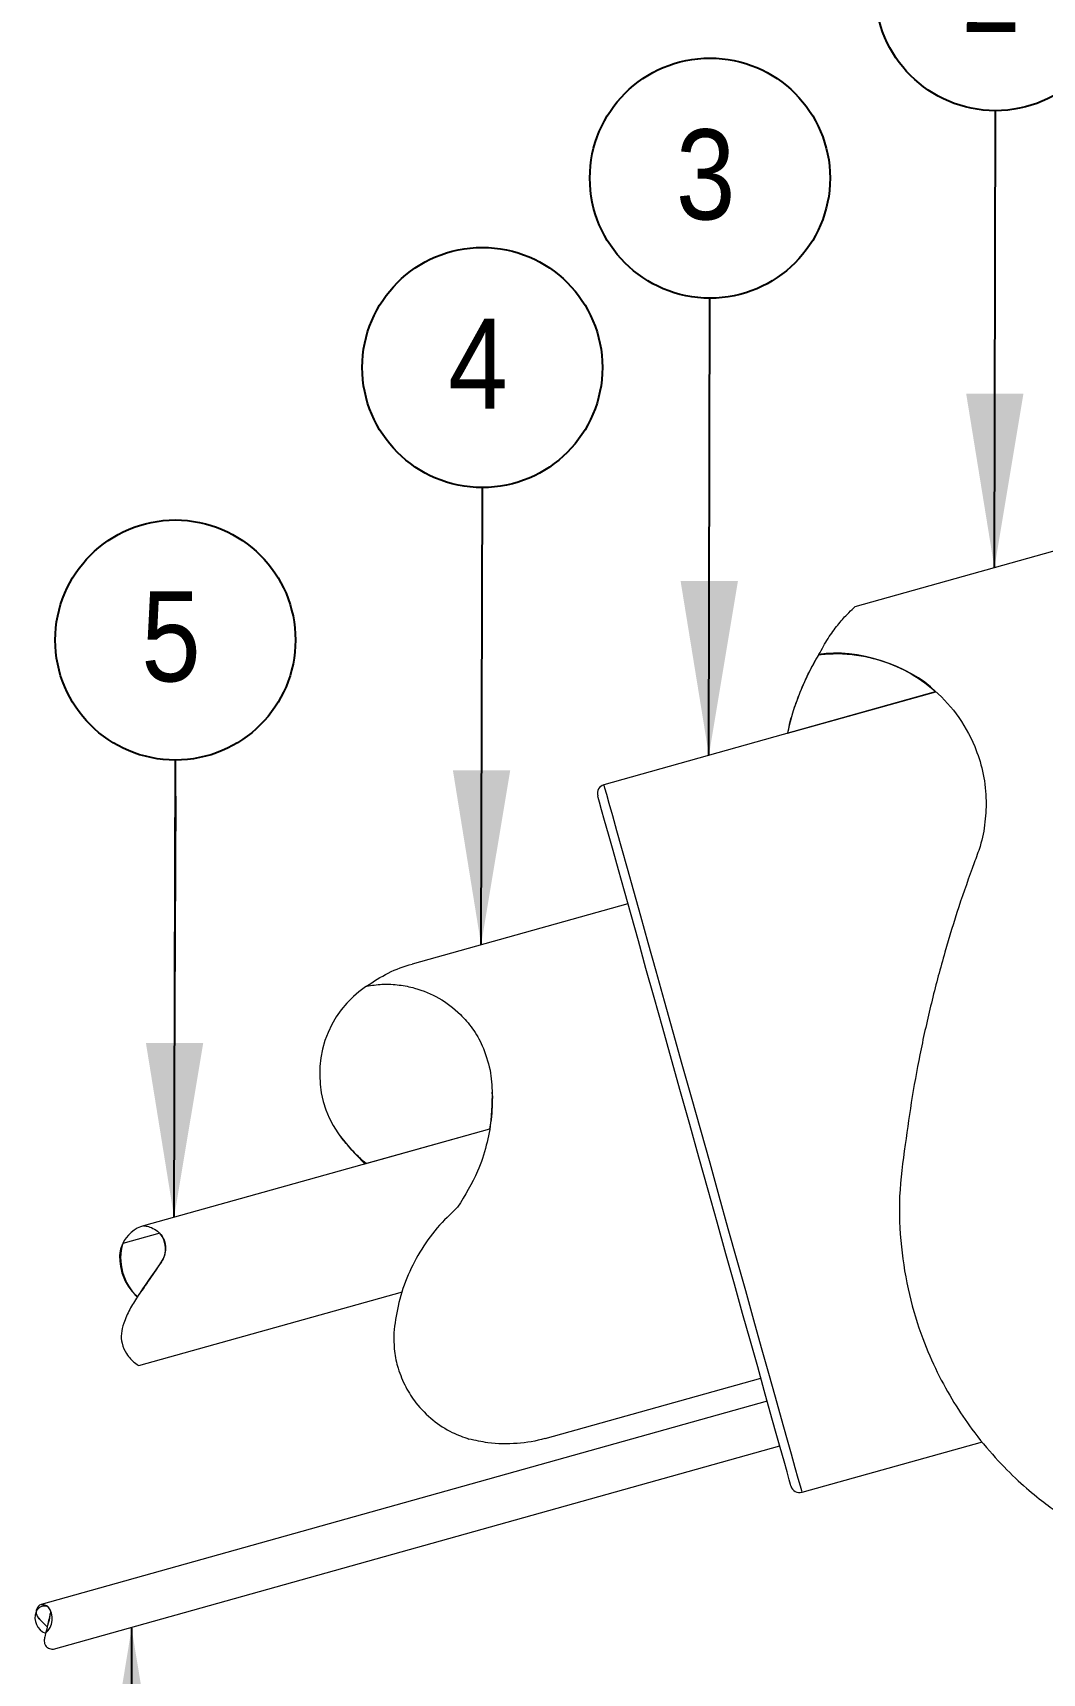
# Model space of a CAD drawing. Header units: inches. Extents: x -22 to 145, y -20 to 61.
# Drawn here: x 20.144 to 21.186, y 6.089 to 7.783 of the extents above; entities that cross this region are included whole.
import ezdxf
from ezdxf.enums import TextEntityAlignment as Align

# ---------------------------------------------------------------- set-up
doc = ezdxf.new("R2010")
doc.units = ezdxf.units.IN
doc.header["$MEASUREMENT"] = 0
for name, color, linetype in [('M-DET-MEDIUM', 3, 'Continuous'), ('M-DET-TXT', 2, 'Continuous'), ('M-DET-WIDE', 255, 'Continuous')]:
    doc.layers.add(name, color=color, linetype=linetype)
doc.styles.add('ARC-TEXT', font='arial.ttf', dxfattribs={"width": 1.00018, "height": 0.0938})
doc.styles.get("Standard").update_dxf_attribs({"font": 'arial.ttf'})
doc.dimstyles.new('Standard 2', dxfattribs={"dimtxt": 0.18, "dimasz": 0.18, "dimexe": 0.18, "dimexo": 0.0625, "dimgap": 0.09, "dimtad": 0, "dimtih": 1, "dimtoh": 1, "dimdec": 4, "dimzin": 0, "dimdsep": 46, "dimtxsty": 'Standard', "dimcen": 0.09, "dimadec": 0, "dimazin": 0, "dimtfac": 1, "dimtdec": 4, "dimtofl": 0, "dimtmove": 0, "dimatfit": 3, "dimfxl": 1, "dimtolj": 1, "dimtzin": 0, "dimarcsym": 0})

# ---------------------------------------------------------------- blocks, each defined once
blk = doc.blocks.new('block 22')
at = {"lineweight": 0}
blk.add_lwpolyline([(1.9297, 5.6023), (1.9319, 6.0372)], dxfattribs=at)
blk = doc.blocks.new('block 140')
at = {"lineweight": 0}
blk.add_lwpolyline([(2.8967, 6.3067), (2.6325, 6.2328)], dxfattribs=at)
blk = doc.blocks.new('block 143')
at = {"lineweight": 0}
blk.add_lwpolyline([(2.5421, 5.4123), (1.7923, 5.2024)], dxfattribs=at)
blk = doc.blocks.new('block 144')
at = {"lineweight": 0}
blk.add_lwpolyline([(1.8052, 5.1563), (2.555, 5.3661)], dxfattribs=at)
blk = doc.blocks.new('block 145')
at = {"lineweight": 0}
blk.add_lwpolyline([(2.2552, 5.6934), (1.8981, 5.5935)], dxfattribs=at)
blk = doc.blocks.new('block 146')
at = {"lineweight": 0}
blk.add_lwpolyline([(1.8934, 5.4491), (2.1656, 5.5253)], dxfattribs=at)
blk = doc.blocks.new('block 147')
at = {"lineweight": 0}
blk.add_lwpolyline([(2.3982, 5.9262), (2.1756, 5.8639)], dxfattribs=at)
blk = doc.blocks.new('block 148')
at = {"lineweight": 0}
blk.add_lwpolyline([(2.3128, 5.3738), (2.5354, 5.4361)], dxfattribs=at)
blk = doc.blocks.new('block 385')
at = {"lineweight": 0}
blk.add_lwpolyline([(2.5781, 5.3182), (2.7642, 5.3703)], dxfattribs=at)
blk = doc.blocks.new('block 386')
at = {"lineweight": 0}
blk.add_lwpolyline([(2.7155, 6.1449), (2.3735, 6.0491)], dxfattribs=at)
blk = doc.blocks.new('block 387')
at = {"lineweight": 0}
blk.add_open_spline([(2.5666, 5.3247), (2.568, 5.3197), (2.5731, 5.3168), (2.5781, 5.3182)], degree=3, dxfattribs=at)
blk = doc.blocks.new('block 388')
at = {"lineweight": 0}
blk.add_open_spline([(2.3735, 6.0491), (2.3686, 6.0477), (2.3657, 6.0426), (2.3671, 6.0376)], degree=3, dxfattribs=at)
blk = doc.blocks.new('block 390')
at = {"lineweight": 0}
blk.add_open_spline([(2.6845, 5.6774), (2.6821, 5.6596), (2.6797, 5.6418), (2.6788, 5.6241), (2.678, 5.6064), (2.6788, 5.5889), (2.6806, 5.5719), (2.6823, 5.5549), (2.6851, 5.5384), (2.6889, 5.5225), (2.6926, 5.5067), (2.6973, 5.4915), (2.7026, 5.4772), (2.7072, 5.4649), (2.7123, 5.4533), (2.7177, 5.4423), (2.7231, 5.4313), (2.7289, 5.4208), (2.7349, 5.411), (2.7409, 5.4012), (2.7471, 5.392), (2.7534, 5.3835), (2.7614, 5.3727), (2.7695, 5.363), (2.7775, 5.3541), (2.7856, 5.3452), (2.7936, 5.3373), (2.8012, 5.3302), (2.8088, 5.3231), (2.8161, 5.317), (2.8229, 5.3116), (2.8293, 5.3065), (2.8352, 5.3021), (2.8401, 5.2986), (2.845, 5.2952), (2.8488, 5.2927), (2.8526, 5.2902)], degree=3, knots=[0, 0, 0, 0, 1, 1, 1, 2, 2, 2, 3, 3, 3, 4, 4, 4, 5, 5, 5, 6, 6, 6, 7, 7, 7, 8, 8, 8, 9, 9, 9, 10, 10, 10, 11, 11, 11, 12, 12, 12, 12], dxfattribs=at)
blk = doc.blocks.new('block 391')
at = {"lineweight": 0}
blk.add_open_spline([(2.7557, 5.9683), (2.7503, 5.9533), (2.7449, 5.9383), (2.7399, 5.9229), (2.7348, 5.9076), (2.73, 5.8919), (2.7255, 5.8761), (2.7208, 5.8598), (2.7164, 5.8433), (2.7123, 5.8267), (2.7082, 5.81), (2.7044, 5.7932), (2.7009, 5.7763), (2.6976, 5.76), (2.6945, 5.7436), (2.6918, 5.7271), (2.6891, 5.7106), (2.6868, 5.694), (2.6845, 5.6774)], degree=3, knots=[0, 0, 0, 0, 1, 1, 1, 2, 2, 2, 3, 3, 3, 4, 4, 4, 5, 5, 5, 6, 6, 6, 6], dxfattribs=at)
blk = doc.blocks.new('block 392')
at = {"lineweight": 0}
blk.add_open_spline([(2.5955, 6.1836), (2.6011, 6.184), (2.6067, 6.1844), (2.612, 6.1845), (2.6191, 6.1846), (2.6257, 6.1841), (2.632, 6.1833), (2.6384, 6.1825), (2.6444, 6.1814), (2.6502, 6.1799), (2.6621, 6.177), (2.673, 6.1728), (2.6832, 6.1677), (2.6934, 6.1624), (2.7029, 6.1562), (2.7117, 6.1489), (2.721, 6.1412), (2.7296, 6.1323), (2.7371, 6.1222), (2.7447, 6.1121), (2.7512, 6.1009), (2.7563, 6.0884), (2.7596, 6.0804), (2.7623, 6.072), (2.7643, 6.0631), (2.7663, 6.0542), (2.7676, 6.045), (2.7679, 6.0354), (2.7683, 6.0273), (2.7679, 6.019), (2.7669, 6.0106), (2.766, 6.0022), (2.7643, 5.9938), (2.7618, 5.9854), (2.76, 5.9797), (2.7578, 5.974), (2.7557, 5.9683)], degree=3, knots=[0, 0, 0, 0, 1, 1, 1, 2, 2, 2, 3, 3, 3, 4, 4, 4, 5, 5, 5, 6, 6, 6, 7, 7, 7, 8, 8, 8, 9, 9, 9, 10, 10, 10, 11, 11, 11, 12, 12, 12, 12], dxfattribs=at)
blk = doc.blocks.new('block 393')
at = {"lineweight": 0}
blk.add_open_spline([(2.5955, 6.1836), (2.5986, 6.1893), (2.6017, 6.195), (2.6049, 6.2002), (2.6082, 6.2053), (2.6115, 6.2099), (2.6148, 6.2139), (2.6181, 6.2181), (2.6214, 6.2217), (2.6242, 6.2247), (2.627, 6.2276), (2.6295, 6.2299), (2.6308, 6.2312), (2.6318, 6.2321), (2.6321, 6.2324), (2.6325, 6.2328)], degree=3, knots=[0, 0, 0, 0, 1, 1, 1, 2, 2, 2, 3, 3, 3, 4, 4, 4, 5, 5, 5, 5], dxfattribs=at)
blk = doc.blocks.new('block 395')
at = {"lineweight": 0}
blk.add_open_spline([(2.5632, 6.1022), (2.5637, 6.1045), (2.5641, 6.1068), (2.5646, 6.109), (2.5662, 6.1164), (2.5683, 6.1231), (2.5704, 6.1293), (2.5726, 6.1356), (2.5748, 6.1415), (2.577, 6.1469), (2.5804, 6.1553), (2.5838, 6.1623), (2.5868, 6.1681), (2.5899, 6.174), (2.5925, 6.1785), (2.5939, 6.1808), (2.5949, 6.1825), (2.5952, 6.183), (2.5955, 6.1836)], degree=3, knots=[0, 0, 0, 0, 1, 1, 1, 2, 2, 2, 3, 3, 3, 4, 4, 4, 5, 5, 5, 6, 6, 6, 6], dxfattribs=at)
blk = doc.blocks.new('block 396')
at = {"lineweight": 0}
blk.add_open_spline([(1.7956, 5.1659), (1.7956, 5.1649), (1.7955, 5.1638), (1.7957, 5.1629), (1.7959, 5.1618), (1.7964, 5.1608), (1.797, 5.1599), (1.7978, 5.1587), (1.7988, 5.1578), (1.7999, 5.1572), (1.8015, 5.1564), (1.8033, 5.1561), (1.8046, 5.1562), (1.8049, 5.1562), (1.8051, 5.1562), (1.8051, 5.1563)], degree=3, knots=[0, 0, 0, 0, 1, 1, 1, 2, 2, 2, 3, 3, 3, 4, 4, 4, 5, 5, 5, 5], dxfattribs=at)
blk = doc.blocks.new('block 397')
at = {"lineweight": 0}
blk.add_open_spline([(1.7923, 5.2024), (1.7924, 5.2024), (1.7925, 5.2024), (1.7927, 5.2024), (1.7933, 5.2025), (1.7947, 5.2024), (1.796, 5.2021), (1.7972, 5.2017), (1.7984, 5.2011), (1.7994, 5.2001), (1.8001, 5.1994), (1.8007, 5.1984), (1.8012, 5.1973), (1.8016, 5.1965), (1.8019, 5.1955), (1.8019, 5.1944), (1.8019, 5.1939), (1.8019, 5.1933), (1.8018, 5.1928)], degree=3, knots=[0, 0, 0, 0, 1, 1, 1, 2, 2, 2, 3, 3, 3, 4, 4, 4, 5, 5, 5, 6, 6, 6, 6], dxfattribs=at)
blk = doc.blocks.new('block 398')
at = {"lineweight": 0}
blk.add_open_spline([(1.7987, 5.1793), (1.7979, 5.1762), (1.797, 5.173), (1.7964, 5.1701), (1.7961, 5.1687), (1.7958, 5.1673), (1.7956, 5.1659)], degree=3, knots=[0, 0, 0, 0, 1, 1, 1, 2, 2, 2, 2], dxfattribs=at)
blk = doc.blocks.new('block 399')
at = {"lineweight": 0}
blk.add_open_spline([(1.8018, 5.1928), (1.8013, 5.1899), (1.8008, 5.187), (1.8, 5.1841), (1.7996, 5.1825), (1.7992, 5.1809), (1.7987, 5.1793)], degree=3, knots=[0, 0, 0, 0, 1, 1, 1, 2, 2, 2, 2], dxfattribs=at)
blk = doc.blocks.new('block 401')
at = {"lineweight": 0}
blk.add_open_spline([(1.7987, 5.1793), (1.7972, 5.1807), (1.7957, 5.1821), (1.7944, 5.1835), (1.7932, 5.1846), (1.7922, 5.1857), (1.7914, 5.1866), (1.7907, 5.1874), (1.7901, 5.188), (1.7897, 5.1884), (1.7894, 5.1888), (1.7893, 5.189), (1.7892, 5.1891)], degree=3, knots=[0, 0, 0, 0, 1, 1, 1, 2, 2, 2, 3, 3, 3, 4, 4, 4, 4], dxfattribs=at)
blk = doc.blocks.new('block 402')
at = {"lineweight": 0}
blk.add_open_spline([(1.7923, 5.2024), (1.788, 5.2006), (1.786, 5.1956), (1.7878, 5.1913), (1.7881, 5.1907), (1.7887, 5.1897), (1.7891, 5.1892)], degree=3, knots=[0, 0, 0, 0, 1, 1, 1, 2, 2, 2, 2], dxfattribs=at)
blk = doc.blocks.new('block 403')
at = {"lineweight": 0}
blk.add_lwpolyline([(1.7891, 5.1892), (1.7891, 5.1892)], dxfattribs=at)
blk = doc.blocks.new('block 404')
at = {"lineweight": 0}
blk.add_open_spline([(1.8981, 5.5935), (1.8989, 5.5935), (1.8997, 5.5935), (1.9009, 5.5932), (1.9036, 5.5927), (1.9086, 5.5911), (1.9126, 5.5878), (1.9149, 5.5859), (1.9169, 5.5835), (1.9184, 5.5804), (1.9196, 5.578), (1.9205, 5.5752), (1.9208, 5.5721), (1.921, 5.5697), (1.9208, 5.5671), (1.9202, 5.5645), (1.9197, 5.5622), (1.9187, 5.5598), (1.9174, 5.5576), (1.9171, 5.5572), (1.9169, 5.5569), (1.9166, 5.5564)], degree=3, knots=[0, 0, 0, 0, 1, 1, 1, 2, 2, 2, 3, 3, 3, 4, 4, 4, 5, 5, 5, 6, 6, 6, 7, 7, 7, 7], dxfattribs=at)
blk = doc.blocks.new('block 405')
at = {"lineweight": 0}
blk.add_open_spline([(1.8776, 5.4929), (1.8765, 5.4893), (1.8755, 5.4857), (1.8752, 5.4822), (1.8749, 5.4787), (1.8752, 5.4754), (1.8759, 5.4723), (1.8769, 5.4681), (1.8785, 5.4645), (1.8804, 5.4615), (1.883, 5.4573), (1.886, 5.4543), (1.8886, 5.4523), (1.8907, 5.4506), (1.8925, 5.4496), (1.8931, 5.4493), (1.8932, 5.4492), (1.8933, 5.4492), (1.8934, 5.4491)], degree=3, knots=[0, 0, 0, 0, 1, 1, 1, 2, 2, 2, 3, 3, 3, 4, 4, 4, 5, 5, 5, 6, 6, 6, 6], dxfattribs=at)
blk = doc.blocks.new('block 406')
at = {"lineweight": 0}
blk.add_open_spline([(1.9166, 5.5564), (1.9126, 5.5505), (1.9087, 5.5446), (1.9046, 5.5386), (1.9004, 5.5325), (1.8961, 5.5264), (1.8918, 5.5202)], degree=3, knots=[0, 0, 0, 0, 1, 1, 1, 2, 2, 2, 2], dxfattribs=at)
blk = doc.blocks.new('block 407')
at = {"lineweight": 0}
blk.add_open_spline([(1.8918, 5.5202), (1.889, 5.5159), (1.8862, 5.5116), (1.8838, 5.5071), (1.8814, 5.5025), (1.8795, 5.4977), (1.8776, 5.4929)], degree=3, knots=[0, 0, 0, 0, 1, 1, 1, 2, 2, 2, 2], dxfattribs=at)
blk = doc.blocks.new('block 408')
at = {"lineweight": 0}
blk.add_open_spline([(1.8735, 5.5602), (1.8737, 5.5563), (1.874, 5.5525), (1.8749, 5.5482), (1.8759, 5.5438), (1.8776, 5.5391), (1.8802, 5.5345), (1.8824, 5.5305), (1.8852, 5.5266), (1.8886, 5.5232), (1.8896, 5.5222), (1.8907, 5.5212), (1.8918, 5.5202)], degree=3, knots=[0, 0, 0, 0, 1, 1, 1, 2, 2, 2, 3, 3, 3, 4, 4, 4, 4], dxfattribs=at)
blk = doc.blocks.new('block 409')
at = {"lineweight": 0}
blk.add_open_spline([(1.8735, 5.5602), (1.8739, 5.5637), (1.8742, 5.5672), (1.8748, 5.5698), (1.8754, 5.5727), (1.8765, 5.5745), (1.8767, 5.5749)], degree=3, knots=[0, 0, 0, 0, 1, 1, 1, 2, 2, 2, 2], dxfattribs=at)
blk = doc.blocks.new('block 410')
at = {"lineweight": 0}
blk.add_lwpolyline([(1.9148, 5.5857), (1.8767, 5.5751)], dxfattribs=at)
blk = doc.blocks.new('block 411')
at = {"lineweight": 0}
blk.add_open_spline([(1.8981, 5.5935), (1.8896, 5.5915), (1.88, 5.5832), (1.8767, 5.5751)], degree=3, dxfattribs=at)
blk = doc.blocks.new('block 412')
at = {"lineweight": 0}
blk.add_open_spline([(2.3128, 5.3738), (2.3128, 5.3738), (2.3127, 5.3737), (2.3126, 5.3737), (2.3033, 5.3711), (2.2936, 5.3694), (2.2838, 5.3687), (2.2739, 5.3679), (2.2638, 5.368), (2.2536, 5.3694), (2.2471, 5.3703), (2.2406, 5.3718), (2.2341, 5.3732)], degree=3, knots=[0, 0, 0, 0, 1, 1, 1, 2, 2, 2, 3, 3, 3, 4, 4, 4, 4], dxfattribs=at)
blk = doc.blocks.new('block 413')
at = {"lineweight": 0}
blk.add_open_spline([(2.1565, 5.483), (2.1565, 5.4766), (2.1566, 5.4701), (2.1572, 5.464), (2.1579, 5.4578), (2.1593, 5.4519), (2.161, 5.4463), (2.1631, 5.4394), (2.1658, 5.433), (2.1689, 5.4271), (2.172, 5.4211), (2.1755, 5.4157), (2.1794, 5.4107), (2.1847, 5.4039), (2.1907, 5.398), (2.1969, 5.3929), (2.2032, 5.3878), (2.2098, 5.3835), (2.2168, 5.3801), (2.2224, 5.3774), (2.2283, 5.3753), (2.2341, 5.3732)], degree=3, knots=[0, 0, 0, 0, 1, 1, 1, 2, 2, 2, 3, 3, 3, 4, 4, 4, 5, 5, 5, 6, 6, 6, 7, 7, 7, 7], dxfattribs=at)
blk = doc.blocks.new('block 414')
at = {"lineweight": 0}
blk.add_open_spline([(2.256, 5.7543), (2.257, 5.7462), (2.2579, 5.7381), (2.2582, 5.7297), (2.2584, 5.721), (2.258, 5.712), (2.2569, 5.703), (2.2559, 5.6942), (2.2543, 5.6854), (2.252, 5.6766), (2.2497, 5.6675), (2.2468, 5.6585), (2.243, 5.6499), (2.2374, 5.637), (2.2299, 5.6249), (2.2224, 5.6127)], degree=3, knots=[0, 0, 0, 0, 1, 1, 1, 2, 2, 2, 3, 3, 3, 4, 4, 4, 5, 5, 5, 5], dxfattribs=at)
blk = doc.blocks.new('block 415')
at = {"lineweight": 0}
blk.add_open_spline([(2.1282, 5.841), (2.1337, 5.8418), (2.1392, 5.8426), (2.1443, 5.8429), (2.1508, 5.8433), (2.1566, 5.8429), (2.1621, 5.8422), (2.1676, 5.8415), (2.1729, 5.8404), (2.178, 5.839), (2.1868, 5.8366), (2.1951, 5.8331), (2.203, 5.8286), (2.2109, 5.8241), (2.2183, 5.8185), (2.2252, 5.8118), (2.2296, 5.8074), (2.2338, 5.8025), (2.2377, 5.7971), (2.2416, 5.7918), (2.2451, 5.7859), (2.2479, 5.7794), (2.2513, 5.7717), (2.2537, 5.763), (2.256, 5.7543)], degree=3, knots=[0, 0, 0, 0, 1, 1, 1, 2, 2, 2, 3, 3, 3, 4, 4, 4, 5, 5, 5, 6, 6, 6, 7, 7, 7, 8, 8, 8, 8], dxfattribs=at)
blk = doc.blocks.new('block 416')
at = {"lineweight": 0}
blk.add_open_spline([(2.1282, 5.841), (2.1356, 5.8458), (2.143, 5.8507), (2.1508, 5.8546), (2.1587, 5.8585), (2.167, 5.8615), (2.1754, 5.8639), (2.1755, 5.8639), (2.1756, 5.8639), (2.1756, 5.8639)], degree=3, knots=[0, 0, 0, 0, 1, 1, 1, 2, 2, 2, 3, 3, 3, 3], dxfattribs=at)
blk = doc.blocks.new('block 417')
at = {"lineweight": 0}
blk.add_open_spline([(2.2224, 5.6127), (2.2151, 5.6058), (2.2078, 5.5988), (2.2013, 5.5912), (2.1945, 5.5834), (2.1886, 5.5749), (2.1833, 5.5661), (2.1782, 5.5575), (2.1738, 5.5485), (2.17, 5.5394), (2.1661, 5.5299), (2.163, 5.5201), (2.1609, 5.5105), (2.1588, 5.5013), (2.1576, 5.4921), (2.1565, 5.483)], degree=3, knots=[0, 0, 0, 0, 1, 1, 1, 2, 2, 2, 3, 3, 3, 4, 4, 4, 5, 5, 5, 5], dxfattribs=at)
blk = doc.blocks.new('block 419')
at = {"lineweight": 0}
blk.add_open_spline([(2.1278, 5.6578), (2.124, 5.6612), (2.1203, 5.6646), (2.1171, 5.6678), (2.1116, 5.6732), (2.1077, 5.678), (2.1049, 5.6814), (2.1023, 5.6846), (2.1007, 5.6867), (2.1004, 5.6872), (2.1003, 5.6873), (2.1002, 5.6873), (2.1002, 5.6874)], degree=3, knots=[0, 0, 0, 0, 1, 1, 1, 2, 2, 2, 3, 3, 3, 4, 4, 4, 4], dxfattribs=at)
blk = doc.blocks.new('block 420')
at = {"lineweight": 0}
blk.add_open_spline([(2.1081, 5.8235), (2.0747, 5.7884), (2.0705, 5.7288), (2.0987, 5.6894)], degree=3, dxfattribs=at)
blk = doc.blocks.new('block 421')
at = {"lineweight": 0}
blk.add_open_spline([(2.0987, 5.6894), (2.0991, 5.6889), (2.0998, 5.6879), (2.1002, 5.6874)], degree=3, dxfattribs=at)
blk = doc.blocks.new('block 422')
at = {"lineweight": 0}
blk.add_open_spline([(2.1282, 5.841), (2.1225, 5.8371), (2.1127, 5.8286), (2.1081, 5.8235)], degree=3, dxfattribs=at)
blk = doc.blocks.new('block 1092')
at = {"lineweight": 0}
blk.add_lwpolyline([(2.5666, 5.3247), (2.5661, 5.3263), (2.5648, 5.3312), (2.5626, 5.3392), (2.5594, 5.3502), (2.5555, 5.3643), (2.5507, 5.3813), (2.5452, 5.401), (2.539, 5.4232), (2.5322, 5.4477), (2.5247, 5.4744), (2.5167, 5.5029), (2.5083, 5.5331), (2.4994, 5.5646), (2.4904, 5.5971), (2.481, 5.6304), (2.4716, 5.6642), (2.4621, 5.6981), (2.4526, 5.7319), (2.4433, 5.7652), (2.4342, 5.7977), (2.4254, 5.8292), (2.4169, 5.8594), (2.409, 5.8879), (2.4015, 5.9146), (2.3946, 5.9391), (2.3884, 5.9613), (2.3829, 5.981), (2.3781, 5.998), (2.3742, 6.0121), (2.3711, 6.0232), (2.3689, 6.0312), (2.3675, 6.036), (2.3671, 6.0376)], dxfattribs=at)
blk = doc.blocks.new('block 1160')
at = {"lineweight": 0}
blk.add_lwpolyline([(2.5781, 5.3182), (2.5777, 5.3198), (2.5763, 5.3246), (2.5741, 5.3326), (2.571, 5.3436), (2.5671, 5.3577), (2.5623, 5.3746), (2.5569, 5.3942), (2.5507, 5.4163), (2.5438, 5.4408), (2.5363, 5.4675), (2.5284, 5.496), (2.5199, 5.5262), (2.5111, 5.5578), (2.5019, 5.5905), (2.4925, 5.624), (2.483, 5.658), (2.4734, 5.6923), (2.4639, 5.7264), (2.4544, 5.7602), (2.4451, 5.7934), (2.4361, 5.8255), (2.4275, 5.8564), (2.4193, 5.8858), (2.4115, 5.9134), (2.4044, 5.939), (2.3978, 5.9624), (2.392, 5.9833), (2.3868, 6.0016), (2.3825, 6.0171), (2.379, 6.0296), (2.3763, 6.0391), (2.3745, 6.0455), (2.3737, 6.0487), (2.3735, 6.0491)], dxfattribs=at)
blk = doc.blocks.new('block 1173')
at = {"lineweight": 0}
blk.add_lwpolyline([(2.563, 6.1022), (2.7162, 6.145)], dxfattribs=at)
blk = doc.blocks.new('block 1176')
at = {"lineweight": 0}
blk.add_lwpolyline([(2.1267, 5.6575), (2.2556, 5.6935)], dxfattribs=at)
blk = doc.blocks.new('block 1184')
at = {"lineweight": 0}
blk.add_open_spline([(2.5955, 6.1836), (2.5825, 6.164), (2.567, 6.1253), (2.563, 6.1022)], degree=3, dxfattribs=at)
blk = doc.blocks.new('block 1185')
at = {"lineweight": 0}
blk.add_open_spline([(2.7162, 6.145), (2.6886, 6.1727), (2.6341, 6.1901), (2.5955, 6.1836)], degree=3, dxfattribs=at)
blk = doc.blocks.new('block 1186')
at = {"lineweight": 0}
blk.add_open_spline([(1.7891, 5.1892), (1.7913, 5.1865), (1.796, 5.1816), (1.7987, 5.1793)], degree=3, dxfattribs=at)
blk = doc.blocks.new('block 1187')
at = {"lineweight": 0}
blk.add_open_spline([(1.7987, 5.1793), (1.7998, 5.1827), (1.8013, 5.1893), (1.8018, 5.1928)], degree=3, dxfattribs=at)
blk = doc.blocks.new('block 1189')
at = {"lineweight": 0}
blk.add_open_spline([(1.8767, 5.5751), (1.8705, 5.557), (1.8773, 5.5326), (1.8918, 5.5202)], degree=3, dxfattribs=at)
blk = doc.blocks.new('block 1190')
at = {"lineweight": 0}
blk.add_open_spline([(1.9166, 5.5564), (1.9229, 5.565), (1.9221, 5.578), (1.9148, 5.5857)], degree=3, dxfattribs=at)
blk = doc.blocks.new('block 1191')
at = {"lineweight": 0}
blk.add_open_spline([(1.8918, 5.5202), (1.8982, 5.5292), (1.9106, 5.5472), (1.9166, 5.5564)], degree=3, dxfattribs=at)
blk = doc.blocks.new('block 1192')
at = {"lineweight": 0}
blk.add_open_spline([(2.1002, 5.6874), (2.1063, 5.6791), (2.1192, 5.6645), (2.1267, 5.6575)], degree=3, dxfattribs=at)
blk = doc.blocks.new('block 1193')
at = {"lineweight": 0}
blk.add_open_spline([(2.2556, 5.6935), (2.2575, 5.7033), (2.2587, 5.7217), (2.2581, 5.7316)], degree=3, dxfattribs=at)
blk = doc.blocks.new('block 1194')
at = {"lineweight": 0}
blk.add_open_spline([(1.7871, 5.1946), (1.7838, 5.1858), (1.7882, 5.176), (1.7969, 5.1727)], degree=3, dxfattribs=at)
blk = doc.blocks.new('block 1195')
at = {"lineweight": 0}
blk.add_open_spline([(1.7995, 5.2), (1.7946, 5.2019), (1.7891, 5.1996), (1.7872, 5.1948), (1.7872, 5.1947), (1.7872, 5.1947), (1.7871, 5.1946)], degree=3, knots=[0, 0, 0, 0, 1, 1, 1, 2, 2, 2, 2], dxfattribs=at)
blk = doc.blocks.new('block 1196')
at = {"lineweight": 0}
blk.add_open_spline([(1.7969, 5.1727), (1.8052, 5.1795), (1.8063, 5.1917), (1.7995, 5.2)], degree=3, dxfattribs=at)
blk = doc.blocks.new('000003')
at = {"ltscale": 6}
blk.add_circle((0, 0), 1.488, dxfattribs=at)
at = {"ltscale": 12, "style": 'ARC-TEXT', "width": 0.85}
blk.add_attdef('X', text='', height=1.116, dxfattribs=at).set_placement((-0.054, -0.512), align=Align.CENTER)

msp = doc.modelspace()

# ---------------------------------------------------------------- block references
at = {"layer": 'M-DET-MEDIUM', "color": 3}
for name in ['block 147', 'block 416', 'block 422', 'block 415', 'block 420', 'block 414', 'block 1193', 'block 145', 'block 421', 'block 419', 'block 1192', 'block 1176', 'block 417', 'block 411', 'block 410', 'block 404', 'block 1190', 'block 1189', 'block 409', 'block 408', 'block 406', 'block 1191', 'block 407', 'block 146', 'block 405', 'block 413', 'block 148', 'block 143', 'block 144', 'block 412', 'block 1194', 'block 402', 'block 1195', 'block 397', 'block 1196', 'block 403', 'block 1186', 'block 401', 'block 398', 'block 399', 'block 1187', 'block 396']:
    msp.add_blockref(name, (18.36023, 0.95754), dxfattribs=at)
at = {"layer": 'M-DET-TXT', "xscale": 0.08333333333325754, "yscale": 0.08333333333325754, "zscale": 0.08333333333325754}
for p, values in [((21.13795, 7.82688), {'X': '2'}), ((20.84317, 7.63322), {'X': '3'}), ((20.60815, 7.43763), {'X': '4'}), ((20.29118, 7.15608), {'X': '5'})]:
    msp.add_blockref('000003', p, dxfattribs=at).add_auto_attribs(values)
at = {"layer": 'M-DET-TXT'}
msp.add_blockref('block 22', (18.36023, 0.95754), dxfattribs=at)
at = {"layer": 'M-DET-WIDE'}
for name in ['block 140', 'block 393', 'block 1184', 'block 395', 'block 1185', 'block 392', 'block 386', 'block 1173', 'block 388', 'block 1160', 'block 1092', 'block 391', 'block 390', 'block 385', 'block 387']:
    msp.add_blockref(name, (18.36023, 0.95754), dxfattribs=at)

# ---------------------------------------------------------------- leaders
at = {"layer": 'M-DET-TXT'}
for points in [[(21.13686, 7.23066), (21.13795, 7.70285)], [(20.84208, 7.037), (20.84302, 7.50919)], [(20.60685, 6.84141), (20.60815, 7.3136)], [(20.28988, 6.55986), (20.29118, 7.03205)], [(20.24602, 6.13529), (20.24602, 5.70959)]]:
    msp.add_leader(points, dimstyle='Standard 2', override={"dimgap": 0.09, "dimtad": 0}, dxfattribs=at)

doc.saveas('drawing.dxf')
